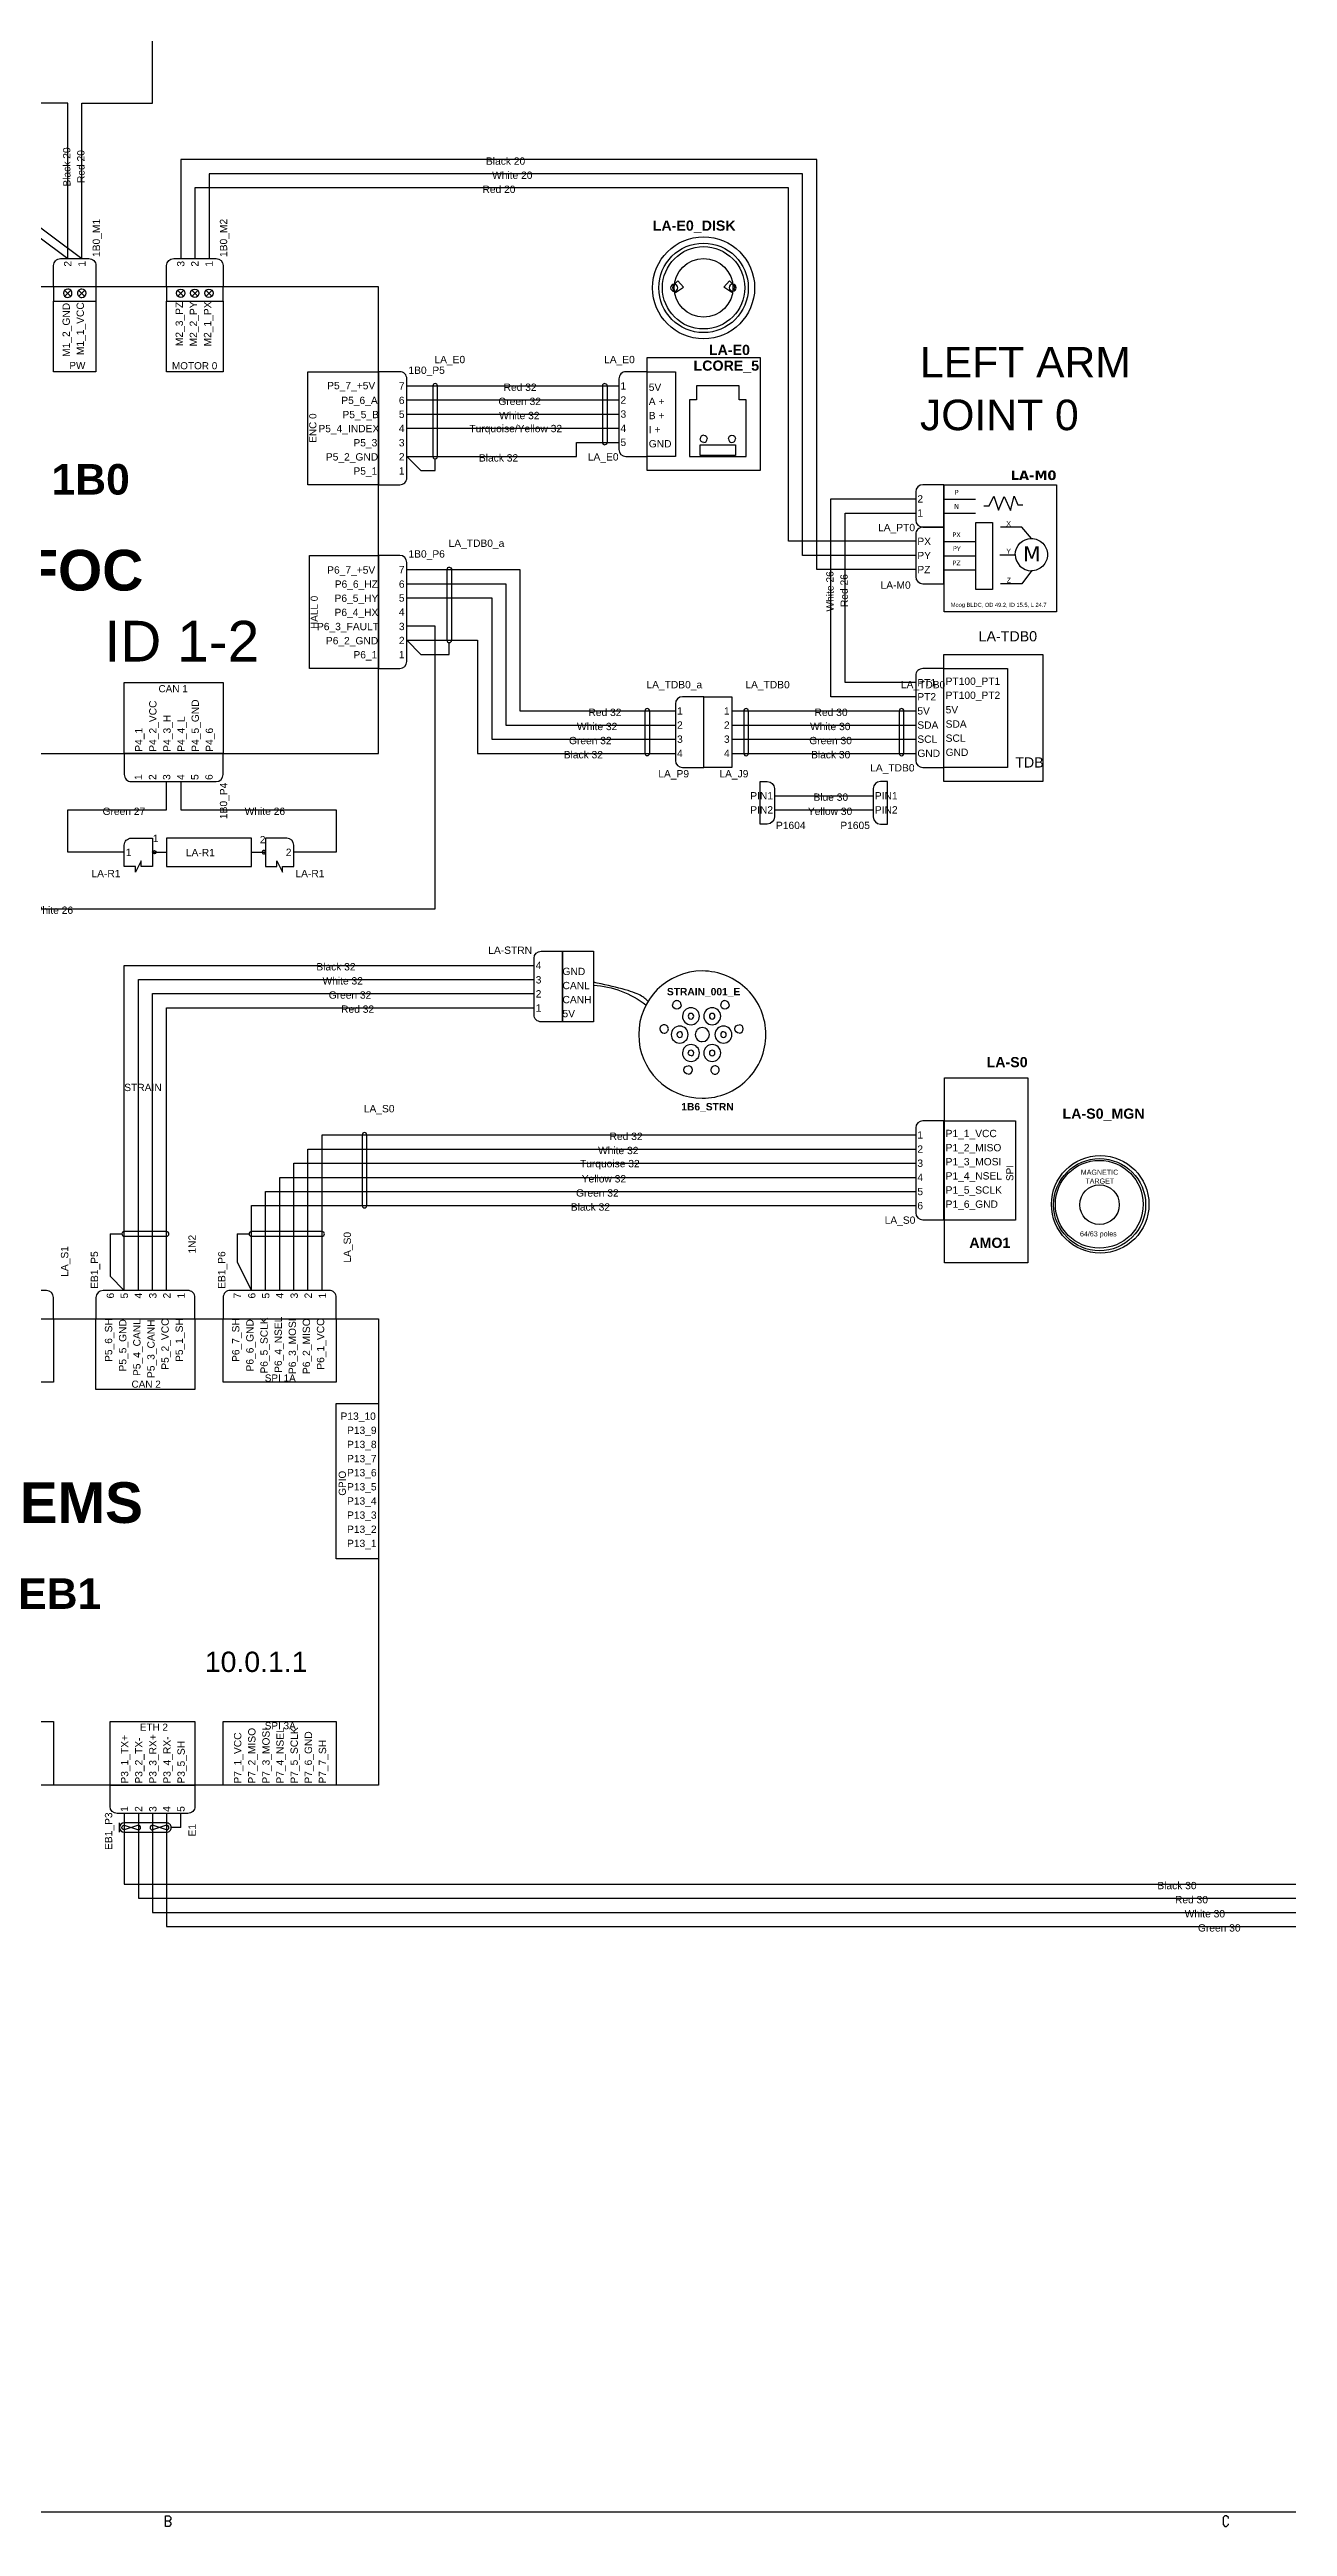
# Model space of a CAD drawing. Header units: millimetres. Extents: x 0.1 to 11.6, y 0 to 8.2.
# Drawn here: x 3.29 to 5.98, y 0.05 to 5.42 of the extents above; entities that cross this region are included whole.
import ezdxf

# ---------------------------------------------------------------- set-up
doc = ezdxf.new("R2010")
doc.units = ezdxf.units.MM
doc.layers.add('PDF_Geometry', color=7, linetype='Continuous')
doc.layers.add('PDF_Text', color=7, linetype='Continuous')
doc.styles.add('PDF Helvetica Bold', font='arialbd.ttf')
doc.styles.add('PDF LucidaSans', font='arial.ttf')
doc.styles.add('PDF Verdana', font='verdana.ttf')
doc.styles.add('PDF Verdana Bold', font='verdanab.ttf')

msp = doc.modelspace()

# ---------------------------------------------------------------- linework, layer by layer
at = {"layer": 'PDF_Geometry', "color": 8, "lineweight": -3, "true_color": 0x808080}
msp.add_lwpolyline([(0.1046, 0.0789), (0.1046, 8.2026), (11.5899, 8.2026), (11.5899, 0.0789)], close=True, dxfattribs=at)
at = {"layer": 'PDF_Geometry', "color": 110, "lineweight": -3, "true_color": 0x00ff64}
for points in [[(2.6269, 2.1474), (0.9094, 2.1474), (0.9094, 5.3982), (3.2096, 5.3982), (3.2096, 5.0608), (3.3324, 4.9689), (3.3324, 4.9996), (3.3324, 5.3062), (3.271, 5.3062), (3.271, 5.5517), (3.3017, 5.5822), (3.271, 5.6129), (3.179, 5.6129), (3.179, 5.7356), (3.8231, 5.7356)], [(2.6269, 2.2086), (0.9401, 2.2086), (0.9401, 5.3676), (3.2403, 5.3676), (3.2403, 5.0608), (3.3629, 4.9689), (3.3629, 4.9996), (3.3629, 5.3062), (3.5164, 5.3062), (3.5164, 5.5517), (3.4857, 5.5822), (3.5164, 5.705), (3.8231, 5.705)], [(5.1725, 4.2942), (4.9578, 4.2942), (4.9578, 5.1836), (3.5776, 5.1836), (3.5776, 4.9689)], [(5.1725, 4.3556), (4.8964, 4.3556), (4.8964, 5.1222), (3.6083, 5.1222), (3.6083, 4.9689)], [(5.1725, 4.3249), (4.9271, 4.3249), (4.9271, 5.1529), (3.639, 5.1529), (3.639, 4.9689)], [(4.0683, 4.6929), (4.5285, 4.6929)], [(4.0683, 4.6622), (4.5285, 4.6622)], [(4.0683, 4.6315), (4.5285, 4.6315)], [(4.0683, 4.6008), (4.5285, 4.6008)], [(4.0683, 4.5394), (4.4364, 4.5394), (4.4364, 4.5701), (4.5285, 4.5701)], [(5.1725, 4.0182), (4.9885, 4.0182), (4.9885, 4.4475), (5.1725, 4.4475)], [(5.1725, 4.0488), (5.0192, 4.0488), (5.0192, 4.4168), (5.1725, 4.4168)], [(4.0683, 4.2942), (4.3137, 4.2942), (4.3137, 3.9875), (4.6511, 3.9875)], [(4.0683, 4.2635), (4.2831, 4.2635), (4.2831, 3.9568), (4.6511, 3.9568)], [(2.6269, 4.2328), (2.5349, 4.2328), (2.5349, 3.6194), (2.4429, 3.6194), (2.5043, 3.5888), (2.4429, 3.5581), (4.1297, 3.5581), (4.1297, 4.1715), (4.0683, 4.1715)], [(4.0683, 4.2328), (4.2524, 4.2328), (4.2524, 3.9261), (4.6511, 3.9261)], [(4.0683, 4.1408), (4.2217, 4.1408), (4.2217, 3.8954), (4.6511, 3.8954)], [(4.7737, 3.9875), (5.1725, 3.9875)], [(4.7737, 3.9568), (5.1725, 3.9568)], [(4.7737, 3.9261), (5.1725, 3.9261)], [(4.7737, 3.8954), (5.1725, 3.8954)], [(3.455, 3.6808), (3.3324, 3.6808), (3.3324, 3.7728), (3.5469, 3.7728), (3.5469, 3.8342)], [(3.5776, 3.8342), (3.5776, 3.7728), (3.915, 3.7728), (3.915, 3.6808), (3.8231, 3.6808)], [(4.8658, 3.8035), (5.0804, 3.8035)], [(4.8658, 3.7728), (5.0804, 3.7728)], [(3.8843, 2.73), (3.8843, 3.0674), (5.1725, 3.0674)], [(3.8538, 2.73), (3.8538, 3.0367), (5.1725, 3.0367)], [(3.7924, 2.73), (3.7924, 2.9754), (5.1725, 2.9754)], [(3.8231, 2.73), (3.8231, 3.006), (5.1725, 3.006)], [(3.731, 2.73), (3.731, 2.914), (5.1725, 2.914)], [(3.7617, 2.73), (3.7617, 2.9447), (5.1725, 2.9447)]]:
    msp.add_lwpolyline(points, dxfattribs=at)
for points in [[(3.3936, 4.9536), (3.3936, 4.9075), (3.3017, 4.9075), (3.3017, 4.9536, -0.415902), (3.3169, 4.9689), (3.3783, 4.9689, -0.415905)], [(3.6697, 4.9536), (3.6697, 4.9075), (3.5469, 4.9075), (3.5469, 4.9536, -0.414011), (3.5624, 4.9689), (3.6543, 4.9689, -0.414016)], [(4.0531, 4.7235), (4.0071, 4.7235), (4.0071, 4.4782), (4.0531, 4.4782, 0.415897), (4.0683, 4.4935), (4.0683, 4.7082, 0.415908)], [(4.5437, 4.5394), (4.5897, 4.5394), (4.5897, 4.7235), (4.5437, 4.7235, 0.415907), (4.5285, 4.7082), (4.5285, 4.5549, 0.414016)], [(5.1725, 4.3708), (5.1725, 4.2788, 0.412504), (5.1878, 4.2635), (5.2337, 4.2635), (5.2337, 4.3861), (5.1878, 4.3861), (5.2337, 4.3861), (5.2337, 4.4782), (5.1878, 4.4782, 0.414017), (5.1725, 4.4628), (5.1725, 4.4015, 0.414022), (5.1878, 4.3861, 0.415908)], [(4.0531, 4.3249), (4.0071, 4.3249), (4.0071, 4.0794), (4.0531, 4.0794, 0.414012), (4.0683, 4.0949), (4.0683, 4.3094, 0.414016)], [(5.1878, 3.8647), (5.2337, 3.8647), (5.2337, 4.0794), (5.1878, 4.0794, 0.415913), (5.1725, 4.0642), (5.1725, 3.8801, 0.414017)], [(4.6664, 3.8647), (4.7125, 3.8647), (4.7125, 4.0182), (4.6664, 4.0182, 0.414022), (4.6511, 4.0028), (4.6511, 3.8801, 0.414022)], [(3.6697, 3.8494), (3.6697, 3.8954), (3.455, 3.8954), (3.455, 3.8494, 0.415913), (3.4703, 3.8342), (3.6543, 3.8342, 0.414027)], [(3.4703, 3.7114), (3.5164, 3.7114), (3.5164, 3.6501), (3.4918, 3.6501), (3.4918, 3.6624), (3.4796, 3.6378), (3.4796, 3.6501), (3.455, 3.6501), (3.455, 3.6961, -0.415913)], [(3.8076, 3.7114), (3.7617, 3.7114), (3.7617, 3.6501), (3.7862, 3.6501), (3.7862, 3.6624), (3.7985, 3.6378), (3.7985, 3.6501), (3.8231, 3.6501), (3.8231, 3.6961, 0.414027)], [(5.1878, 2.8833), (5.2337, 2.8833), (5.2337, 3.0981), (5.1878, 3.0981, 0.412502), (5.1725, 3.0828), (5.1725, 2.8988, 0.414019)], [(3.0563, 2.7147), (3.0563, 2.6686), (3.3017, 2.6686), (3.3017, 2.7147, 0.414022), (3.2863, 2.73), (3.0717, 2.73, 0.414022)], [(3.6697, 2.7147), (3.6697, 2.6686), (3.915, 2.6686), (3.915, 2.7147, 0.415915), (3.8997, 2.73), (3.685, 2.73, 0.415915)]]:
    msp.add_lwpolyline(points, format="xyb", close=True, dxfattribs=at)
at = {"layer": 'PDF_Geometry', "lineweight": -3}
for points in [[(4.0071, 4.9075), (2.6882, 4.9075), (2.6882, 3.8954), (4.0071, 3.8954)], [(3.3938, 4.9075), (3.3017, 4.9075), (3.3017, 4.8768), (3.3938, 4.8768)], [(3.6697, 4.9075), (3.5469, 4.9075), (3.5469, 4.8768), (3.6697, 4.8768)], [(3.3017, 4.7235), (3.3017, 4.8768), (3.3936, 4.8768), (3.3936, 4.7235)], [(3.5469, 4.7235), (3.5469, 4.8768), (3.6697, 4.8768), (3.6697, 4.7235)], [(4.8351, 4.5089), (4.5897, 4.5089), (4.5897, 4.7542), (4.8351, 4.7542)], [(3.8538, 4.7235), (4.0071, 4.7235), (4.0071, 4.4782), (3.8538, 4.4782)], [(4.6511, 4.5394), (4.5897, 4.5394), (4.5897, 4.7235), (4.6511, 4.7235)], [(4.8044, 4.6622), (4.7892, 4.6622), (4.7892, 4.6929), (4.6971, 4.6929), (4.6971, 4.6622), (4.6818, 4.6622), (4.6818, 4.5394), (4.8044, 4.5394)], [(4.7814, 4.5417), (4.7047, 4.5417), (4.7047, 4.5647), (4.7814, 4.5647)], [(5.4783, 4.2025), (5.234, 4.2025), (5.234, 4.4782), (5.4783, 4.4782)], [(5.339, 4.2507), (5.3028, 4.2507), (5.3028, 4.3964), (5.339, 4.3964)], [(3.8568, 4.3249), (4.0071, 4.3249), (4.0071, 4.0794), (3.8568, 4.0794)], [(5.4485, 3.8342), (5.2337, 3.8342), (5.2337, 4.1101), (5.4485, 4.1101), (5.4485, 3.8647)], [(3.6697, 4.0488), (3.6697, 3.8954), (3.455, 3.8954), (3.455, 4.0488)], [(5.3718, 3.8647), (5.2337, 3.8647), (5.2337, 4.0794), (5.3718, 4.0794)], [(3.5469, 3.6501), (3.731, 3.6501), (3.731, 3.7114), (3.5469, 3.7114)], [(4.4057, 3.4661), (4.4732, 3.4661), (4.4732, 3.3128), (4.4057, 3.3128)], [(5.4161, 2.7903), (5.2353, 2.7903), (5.2353, 3.1913), (5.4161, 3.1913)], [(5.3889, 2.8826), (5.2337, 2.8826), (5.2337, 3.0981), (5.3889, 3.0981)], [(4.0071, 1.6565), (2.6882, 1.6565), (2.6882, 2.6686), (4.0071, 2.6686)], [(3.0563, 2.5307), (3.0563, 2.6686), (3.3017, 2.6686), (3.3017, 2.5307)], [(3.3936, 2.5153), (3.3936, 2.6686), (3.6083, 2.6686), (3.6083, 2.5153)], [(3.6697, 2.5307), (3.6697, 2.6686), (3.915, 2.6686), (3.915, 2.5307)], [(3.915, 2.4847), (4.0071, 2.4847), (4.0071, 2.1474), (3.915, 2.1474)], [(3.3017, 1.7946), (3.3017, 1.6565), (3.0563, 1.6565), (3.0563, 1.7946)], [(3.6083, 1.7946), (3.6083, 1.6565), (3.4243, 1.6565), (3.4243, 1.7946)], [(3.915, 1.7946), (3.915, 1.6565), (3.6697, 1.6565), (3.6697, 1.7946)]]:
    msp.add_lwpolyline(points, close=True, dxfattribs=at)
for points in [[(3.3385, 4.8876), (3.3261, 4.8999)], [(3.3385, 4.8999), (3.3261, 4.8876)], [(3.3692, 4.8876), (3.3568, 4.8999)], [(3.3692, 4.8999), (3.3568, 4.8876)], [(3.5837, 4.8876), (3.5715, 4.8999)], [(3.5837, 4.8999), (3.5715, 4.8876)], [(3.6144, 4.8876), (3.6022, 4.8999)], [(3.6144, 4.8999), (3.6022, 4.8876)], [(3.6451, 4.8876), (3.6329, 4.8999)], [(3.6451, 4.8999), (3.6329, 4.8876)], [(5.2337, 4.4469), (5.3019, 4.4469)], [(5.2337, 4.4163), (5.3019, 4.4163)], [(5.3204, 4.4328), (5.3317, 4.4328), (5.3417, 4.4531), (5.3521, 4.4233), (5.3647, 4.4529), (5.3782, 4.4225), (5.386, 4.4531), (5.394, 4.4343), (5.4049, 4.4343)], [(5.2337, 4.3549), (5.3019, 4.3549)], [(5.2337, 4.3243), (5.3019, 4.3243)], [(5.2337, 4.2936), (5.3019, 4.2936)], [(3.5164, 3.6808), (3.5471, 3.6808)]]:
    msp.add_lwpolyline(points, dxfattribs=at)
for points in [[(3.3629, 4.9029, 0.414779), (3.3538, 4.8938, 0.414779), (3.3629, 4.8846)], [(4.7661, 4.5778, 0.409092), (4.7737, 4.5701, 0.415922), (4.7814, 4.5778)], [(5.3551, 4.3265), (5.3553, 4.3265), (5.3885, 4.3265, -0.413688), (5.4235, 4.3615), (5.4025, 4.3861), (5.3565, 4.3861), (5.3568, 4.386)], [(5.4235, 4.3615, -0.414511), (5.4583, 4.3265, -0.414514), (5.4235, 4.2915), (5.4025, 4.2635), (5.3565, 4.2635)], [(3.731, 3.6808), (3.7617, 3.6808, 0.416703), (3.7576, 3.6846)], [(4.5917, 3.3572), (4.59, 3.3589), (4.5883, 3.3604), (4.5867, 3.3621), (4.5847, 3.3638), (4.5826, 3.3654), (4.5804, 3.3671), (4.5778, 3.3688), (4.5749, 3.3704), (4.5717, 3.3721), (4.5679, 3.3738), (4.5637, 3.3754), (4.559, 3.3771), (4.5539, 3.3789), (4.5482, 3.3806), (4.5419, 3.3824), (4.5354, 3.3842), (4.5285, 3.386), (4.5211, 3.3878), (4.5136, 3.3896), (4.5058, 3.3914), (4.4978, 3.3932), (4.4897, 3.395), (4.4815, 3.3968), (4.4732, 3.3986), (4.4732, 3.3925, -0.149435), (4.5872, 3.3494)], [(4.6633, 3.3496, 0.414779), (4.6542, 3.3588, 0.414779), (4.645, 3.3496)], [(4.7676, 3.3496, 0.409098), (4.7585, 3.3588, 0.414789), (4.7493, 3.3496)], [(4.6849, 3.2392, 0.417629), (4.691, 3.2453, 0.409072), (4.6849, 3.2514, 0.417629), (4.6787, 3.2453)]]:
    msp.add_lwpolyline(points, format="xyb", dxfattribs=at)
at = {"layer": 'PDF_Geometry', "color": 7, "lineweight": -3, "true_color": 0xffffff}
for points in [[(4.6472, 4.9), (4.6511, 4.8953), (4.6685, 4.9067), (4.656, 4.9207), (4.6457, 4.9094), (4.6447, 4.9061)], [(4.7771, 4.9003), (4.7733, 4.8954), (4.756, 4.9068), (4.7685, 4.9208), (4.7788, 4.9097), (4.7796, 4.9062)]]:
    msp.add_lwpolyline(points, close=True, dxfattribs=at)
at = {"layer": 'PDF_Geometry', "color": 54, "lineweight": -3, "true_color": 0x999900}
for points in [[(4.1297, 4.6979, 0.416644), (4.1247, 4.6929), (4.1247, 4.5394, 1.004146), (4.1347, 4.5394), (4.1347, 4.6929, 0.41666)], [(4.8044, 3.9925, 0.41666), (4.7994, 3.9875), (4.7994, 3.8954, 1.004214), (4.8094, 3.8954), (4.8094, 3.9875, 0.416646)], [(5.1418, 3.9925, 0.416645), (5.1368, 3.9875), (5.1368, 3.8954, 1.004214), (5.1468, 3.8954), (5.1468, 3.9875, 0.416661)], [(3.9764, 3.0724, 0.416652), (3.9714, 3.0674), (3.9714, 2.914, 1.00418), (3.9814, 2.914), (3.9814, 3.0674, 0.416666)], [(3.4907, 1.5646, 0.416659), (3.4857, 1.5696), (3.455, 1.5596, -1.004188), (3.455, 1.5696), (3.4857, 1.5596, 0.416668)]]:
    msp.add_lwpolyline(points, format="xyb", close=True, dxfattribs=at)
for points in [[(4.4926, 4.6929), (4.4926, 4.5701)], [(4.1297, 4.5089), (4.1297, 4.5344)], [(4.1553, 4.2942), (4.1553, 4.1408)], [(4.1604, 4.1101), (4.1604, 4.1357)], [(4.5949, 3.9875), (4.5949, 3.8954)], [(3.5469, 2.8578), (3.455, 2.8578)], [(3.8843, 2.8578), (3.731, 2.8578)], [(3.4449, 1.5544), (3.4449, 1.5747)], [(3.5469, 1.5696), (3.5164, 1.5596)], [(3.5469, 1.5596), (3.5164, 1.5696)]]:
    msp.add_lwpolyline(points, dxfattribs=at)
for points in [[(4.4978, 4.6979, -0.41666), (4.5028, 4.6929), (4.5028, 4.5701, -0.41666), (4.4978, 4.5651)], [(4.1604, 4.2992, -0.416673), (4.1654, 4.2942), (4.1654, 4.1408)], [(4.5897, 3.9925, 0.416645), (4.5847, 3.9875), (4.5847, 3.8954, 0.416659), (4.5897, 3.8904)], [(3.4243, 2.8526), (3.45, 2.8526, 0.41666), (3.455, 2.8476), (3.5469, 2.8476)], [(3.7003, 2.8526), (3.726, 2.8526, 0.416667), (3.731, 2.8476), (3.8843, 2.8476)], [(3.5776, 1.5646), (3.5571, 1.5646, 0.416107), (3.5469, 1.5747), (3.455, 1.5747, 0.994449), (3.455, 1.5544), (3.5469, 1.5544, 0.416105), (3.5571, 1.5646)]]:
    msp.add_lwpolyline(points, format="xyb", dxfattribs=at)
at = {"layer": 'PDF_Geometry', "color": 134, "lineweight": -3, "true_color": 0x009997}
for points in [[(4.0683, 4.5394), (4.099, 4.5089), (4.1297, 4.5089)], [(4.0683, 4.1408), (4.099, 4.1101), (4.1604, 4.1101)], [(3.4243, 2.8526), (3.4243, 2.7607), (3.455, 2.73)], [(3.7003, 2.8526), (3.7003, 2.7914), (3.731, 2.73)], [(3.5776, 1.5646), (3.5776, 1.5953)]]:
    msp.add_lwpolyline(points, dxfattribs=at)
at = {"layer": 'PDF_Geometry', "color": 110, "lineweight": -3, "true_color": 0x00ff64}
msp.add_lwpolyline([(4.7737, 3.8801), (4.7737, 3.8647), (4.7125, 3.8647), (4.7125, 4.0182), (4.7737, 4.0182)], close=True, dxfattribs=at)
at = {"layer": 'PDF_Geometry', "color": 250, "lineweight": -3, "true_color": 0x404040}
for points in [[(4.8504, 3.7421), (4.8351, 3.7421), (4.8351, 3.8342), (4.8504, 3.8342, -0.412158), (4.8658, 3.8188), (4.8658, 3.7575, -0.412162)], [(5.0958, 3.7421), (5.1111, 3.7421), (5.1111, 3.8342), (5.0958, 3.8342, 0.412158), (5.0804, 3.8188), (5.0804, 3.7575, 0.412162)]]:
    msp.add_lwpolyline(points, format="xyb", close=True, dxfattribs=at)
at = {"layer": 'PDF_Geometry', "color": 150, "lineweight": -3, "true_color": 0x0064ff}
for points in [[(4.3597, 3.4661), (4.4057, 3.4661), (4.4057, 3.3128), (4.3597, 3.3128, -0.415905), (4.3444, 3.3281), (4.3444, 3.4507, -0.414014)], [(3.3936, 2.7147), (3.3936, 2.6686), (3.6083, 2.6686), (3.6083, 2.7147, 0.415911), (3.5931, 2.73), (3.409, 2.73, 0.414022)], [(3.4243, 1.6106), (3.4243, 1.6565), (3.6083, 1.6565), (3.6083, 1.6106, -0.41591), (3.5931, 1.5953), (3.4397, 1.5953, -0.414021)]]:
    msp.add_lwpolyline(points, format="xyb", close=True, dxfattribs=at)
for points in [[(3.455, 2.73), (3.455, 3.4354), (4.3444, 3.4354)], [(3.4857, 2.73), (3.4857, 3.4047), (4.3444, 3.4047)], [(3.5164, 2.73), (3.5164, 3.374), (4.3444, 3.374)], [(3.5469, 2.73), (3.5469, 3.3433), (4.3444, 3.3433)], [(3.455, 1.5953), (3.455, 1.4419), (7.994, 1.4419), (7.994, 1.6565)], [(3.4857, 1.5953), (3.4857, 1.4113), (8.0247, 1.4113), (8.0247, 1.6565)], [(3.5164, 1.5953), (3.5164, 1.3806), (8.0554, 1.3806), (8.0554, 1.6565)], [(3.5469, 1.5953), (3.5469, 1.3499), (8.0861, 1.3499), (8.0861, 1.6565)]]:
    msp.add_lwpolyline(points, dxfattribs=at)
at = {"layer": 'PDF_Geometry', "lineweight": -3}
for points in [[(4.7093, 3.4232, 0.414067), (4.5714, 3.2851, 0.414067), (4.7093, 3.1471, 0.414235), (4.8474, 3.2851, 0.414235)], [(4.6849, 3.3433, 0.41321), (4.6664, 3.325, 0.41166), (4.6849, 3.3065, 0.413205), (4.7032, 3.325, 0.414777)], [(4.7308, 3.3433, 0.414768), (4.7125, 3.325, 0.413197), (4.7308, 3.3065, 0.411655), (4.7493, 3.325, 0.413205)], [(4.6265, 3.3065, 0.41478), (4.6174, 3.2974, 0.40909), (4.6265, 3.2882, 0.414797), (4.6357, 3.2974, 0.420464)], [(4.6603, 3.3035, 0.414772), (4.6419, 3.2851, 0.413203), (4.6603, 3.2667, 0.411649), (4.6787, 3.2851, 0.413197)], [(4.6603, 3.2913, 0.409111), (4.6542, 3.2851, 0.409111), (4.6603, 3.279, 0.417642), (4.6664, 3.2851, 0.417642)], [(4.6849, 3.3311, 0.417641), (4.6787, 3.325, 0.417636), (4.6849, 3.3189, 0.409079), (4.691, 3.325, 0.409085)], [(4.7093, 3.3004, 0.415912), (4.694, 3.2851, 0.415913), (4.7093, 3.2699, 0.414017), (4.7247, 3.2851, 0.414017)], [(4.7308, 3.3311, 0.409085), (4.7247, 3.325, 0.409079), (4.7308, 3.3189, 0.409079), (4.7369, 3.325, 0.409084)], [(4.7554, 3.3035, 0.413201), (4.7369, 3.2851, 0.411653), (4.7554, 3.2667, 0.413199), (4.7737, 3.2851, 0.414769)], [(4.7554, 3.2913, 0.417641), (4.7493, 3.2851, 0.417642), (4.7554, 3.279, 0.409099), (4.7615, 3.2851, 0.409099)], [(4.6849, 3.2636, 0.413207), (4.6664, 3.2453, 0.411662), (4.6849, 3.2268, 0.413207), (4.7032, 3.2453, 0.414775)], [(4.7308, 3.2636, 0.414766), (4.7125, 3.2453, 0.413199), (4.7308, 3.2268, 0.411657), (4.7493, 3.2453, 0.413203)], [(4.7308, 3.2514, 0.409072), (4.7247, 3.2453, 0.417629), (4.7308, 3.2392, 0.417628), (4.7369, 3.2453, 0.409072)], [(4.7369, 3.2176, 0.409081), (4.7278, 3.2085, 0.414776), (4.7369, 3.1993, 0.420452), (4.7461, 3.2085, 0.414779)]]:
    msp.add_lwpolyline(points, format="xyb", close=True, dxfattribs=at)
at = {"layer": 'PDF_Geometry', "color": 8, "lineweight": -3, "true_color": 0x808080}
for points in [[(3.5522, 0.0597), (3.5562, 0.0558), (3.5562, 0.0522), (3.5522, 0.0482), (3.5447, 0.0482), (3.5447, 0.0712), (3.5522, 0.0712), (3.5562, 0.0674), (3.5562, 0.0638), (3.5522, 0.0597), (3.5447, 0.0597)], [(5.851, 0.0656), (5.851, 0.0674), (5.8471, 0.0712), (5.8435, 0.0712), (5.8394, 0.0674), (5.8394, 0.0522), (5.8435, 0.0482), (5.8471, 0.0482), (5.851, 0.0522), (5.851, 0.054)]]:
    msp.add_lwpolyline(points, dxfattribs=at)
at = {"layer": 'PDF_Geometry', "lineweight": -3}
for centre, radius in [((4.7122, 4.9055), 0.1107), ((4.7122, 4.9055), 0.0638), ((3.5776, 4.8937), 0.00916), ((3.6082, 4.8937), 0.00907), ((3.6389, 4.8937), 0.00907), ((3.5204, 3.6808), 0.00373), ((5.5728, 2.9169), 0.1058), ((5.5715, 2.9161), 0.0999), ((5.5708, 2.917), 0.0953), ((5.5714, 2.9161), 0.0429)]:
    msp.add_circle(centre, radius, dxfattribs=at)
at = {"layer": 'PDF_Geometry', "color": 254, "lineweight": -3, "true_color": 0xcccccc}
for centre, radius in [((4.7121, 4.9054), 0.0971), ((4.7122, 4.9055), 0.0893)]:
    msp.add_circle(centre, radius, dxfattribs=at)
at = {"layer": 'PDF_Geometry', "lineweight": -3}
for centre, radius, start, end in [((3.3324, 4.8937), 0.00916, 269.9447, 90.0553), ((4.6484, 4.9055), 0.00771, 180.5028, 269.4973), ((4.6483, 4.9054), 0.00776, 359.9057, 90.0942), ((4.7753, 4.9058), 0.00771, 0.5033, 180.1673), ((4.7125, 4.5778), 0.00776, 89.9058, 180.0942), ((4.7124, 4.5778), 0.00771, 270.5009, 359.4991), ((5.4235, 4.3266), 0.035, 180.0509, 269.9484), ((3.7577, 3.6808), 0.00373, 269.7552, 0.2384), ((4.7891, 3.2974), 0.00925, 270.5029, 90.0546), ((4.6788, 3.2085), 0.00916, 269.9427, 89.4988)]:
    msp.add_arc(centre, radius, start, end, dxfattribs=at)
for points in [[(3.3324, 4.9029), (3.3272, 4.9029), (3.3231, 4.8989), (3.3231, 4.8938)], [(3.3231, 4.8938), (3.3231, 4.8886), (3.3272, 4.8846), (3.3324, 4.8846)], [(3.3722, 4.8938), (3.3722, 4.8989), (3.3681, 4.9029), (3.3629, 4.9029)], [(3.3629, 4.8846), (3.3681, 4.8846), (3.3722, 4.8886), (3.3722, 4.8938)], [(4.6483, 4.9132), (4.6442, 4.9132), (4.6407, 4.9097), (4.6407, 4.9054)], [(4.6483, 4.8978), (4.6526, 4.8978), (4.6561, 4.9013), (4.6561, 4.9054)], [(4.7678, 4.9058), (4.7678, 4.9015), (4.7711, 4.8981), (4.7754, 4.8981)], [(4.7754, 4.8981), (4.7796, 4.8981), (4.7831, 4.9015), (4.7831, 4.9058)], [(4.7125, 4.5701), (4.7082, 4.5701), (4.7047, 4.5736), (4.7047, 4.5778)], [(4.7125, 4.5856), (4.7167, 4.5856), (4.7201, 4.5821), (4.7201, 4.5778)], [(4.7661, 4.5778), (4.7661, 4.5821), (4.7696, 4.5856), (4.7737, 4.5856)], [(4.7737, 4.5856), (4.7781, 4.5856), (4.7814, 4.5821), (4.7814, 4.5778)], [(3.7576, 3.6846), (3.7557, 3.6846), (3.754, 3.6829), (3.754, 3.6808)], [(3.754, 3.6808), (3.754, 3.6787), (3.7557, 3.6771), (3.7576, 3.6771)], [(4.6542, 3.3403), (4.649, 3.3403), (4.645, 3.3444), (4.645, 3.3496)], [(4.6633, 3.3496), (4.6633, 3.3444), (4.6593, 3.3403), (4.6542, 3.3403)], [(4.7585, 3.3403), (4.7533, 3.3403), (4.7493, 3.3444), (4.7493, 3.3496)], [(4.7676, 3.3496), (4.7676, 3.3444), (4.7635, 3.3403), (4.7585, 3.3403)], [(4.7799, 3.2974), (4.7799, 3.3025), (4.784, 3.3065), (4.7892, 3.3065)], [(4.7892, 3.2882), (4.784, 3.2882), (4.7799, 3.2924), (4.7799, 3.2974)], [(4.6849, 3.2392), (4.6814, 3.2392), (4.6787, 3.2418), (4.6787, 3.2453)], [(4.6694, 3.2085), (4.6694, 3.2135), (4.6736, 3.2176), (4.6787, 3.2176)], [(4.6787, 3.1993), (4.6736, 3.1993), (4.6694, 3.2033), (4.6694, 3.2085)]]:
    msp.add_open_spline(points, degree=3, dxfattribs=at)
at = {"layer": 'PDF_Geometry', "color": 54, "lineweight": -3, "true_color": 0x999900}
for points in [[(4.4978, 4.6979), (4.495, 4.6979), (4.4926, 4.6957), (4.4926, 4.6929)], [(4.4926, 4.5701), (4.4926, 4.5674), (4.495, 4.5651), (4.4978, 4.5651)], [(4.1604, 4.2992), (4.1576, 4.2992), (4.1553, 4.2969), (4.1553, 4.2942)], [(4.1553, 4.1408), (4.1553, 4.1381), (4.1576, 4.1357), (4.1604, 4.1357)], [(4.1604, 4.1357), (4.1632, 4.1357), (4.1654, 4.1381), (4.1654, 4.1408)], [(4.5949, 3.9875), (4.5949, 3.9903), (4.5925, 3.9925), (4.5897, 3.9925)], [(4.5897, 3.8904), (4.5925, 3.8904), (4.5949, 3.8926), (4.5949, 3.8954)], [(3.455, 2.8578), (3.4522, 2.8578), (3.45, 2.8554), (3.45, 2.8526)], [(3.5521, 2.8526), (3.5521, 2.8554), (3.5497, 2.8578), (3.5469, 2.8578)], [(3.5469, 2.8476), (3.5497, 2.8476), (3.5521, 2.8499), (3.5521, 2.8526)], [(3.731, 2.8578), (3.7282, 2.8578), (3.726, 2.8554), (3.726, 2.8526)], [(3.8894, 2.8526), (3.8894, 2.8554), (3.8871, 2.8578), (3.8843, 2.8578)], [(3.8843, 2.8476), (3.8871, 2.8476), (3.8894, 2.8499), (3.8894, 2.8526)], [(3.5164, 1.5696), (3.5135, 1.5696), (3.5112, 1.5674), (3.5112, 1.5646)], [(3.5112, 1.5646), (3.5112, 1.5618), (3.5135, 1.5596), (3.5164, 1.5596)], [(3.5521, 1.5646), (3.5521, 1.5674), (3.5497, 1.5696), (3.5469, 1.5696)], [(3.5469, 1.5596), (3.5497, 1.5596), (3.5521, 1.5618), (3.5521, 1.5646)]]:
    msp.add_open_spline(points, degree=3, dxfattribs=at)

# ---------------------------------------------------------------- texts
at = {"layer": 'PDF_Text', "color": 110, "true_color": 0x00ff64, "attachment_point": 4, "style": 'PDF LucidaSans'}
for s, insert, char_height, rotation in [('Black 20', (3.3307, 5.1251), 0.01589, 90.3662), ('Red 20', (3.3613, 5.1328), 0.01589, 90.3337), ('1B0_M1', (3.3968, 4.9724), 0.01589, 90), ('1B0_M2', (3.6728, 4.9724), 0.01589, 90), ('2', (3.3324, 4.9514), 0.0159, 90), ('1', (3.3631, 4.9514), 0.0159, 90), ('3', (3.5778, 4.9514), 0.0159, 90), ('2', (3.6083, 4.9514), 0.0159, 90), ('1', (3.639, 4.9514), 0.0159, 90), ('White 26', (4.9868, 4.2031), 0.01589, 90.3497), ('Red 26', (5.0175, 4.2128), 0.01589, 90.4448), ('1', (3.4857, 3.8376), 0.0159, 90), ('2', (3.5164, 3.8376), 0.0159, 90), ('3', (3.5471, 3.8376), 0.0159, 90), ('4', (3.5778, 3.8376), 0.0159, 90), ('5', (3.6083, 3.8376), 0.0159, 90), ('6', (3.639, 3.8376), 0.0159, 90), ('1B0_P4', (3.6728, 3.7528), 0.01589, 90), ('EB1_P6', (3.6688, 2.7335), 0.01589, 90), ('7', (3.7004, 2.7126), 0.0159, 90), ('6', (3.7319, 2.7126), 0.0159, 90), ('5', (3.7622, 2.7126), 0.0159, 90), ('4', (3.7924, 2.7126), 0.0159, 90), ('3', (3.8239, 2.7126), 0.0159, 90), ('2', (3.8542, 2.7126), 0.0159, 90), ('1', (3.8849, 2.7126), 0.0159, 90)]:
    msp.add_mtext(s, dxfattribs=dict(at, insert=insert, char_height=char_height, rotation=rotation))
for s, insert, char_height in [('Black 20', (4.24, 5.1804), 0.01589), ('Red 20', (4.2324, 5.1192), 0.01589), ('White 20', (4.2533, 5.1497), 0.01589), ('1B0_P5', (4.0718, 4.7244), 0.01589), ('7', (4.051, 4.6928), 0.0159), ('Red 32', (4.2783, 4.6897), 0.01589), ('1', (4.5319, 4.6928), 0.0159), ('5', (4.051, 4.6311), 0.0159), ('6', (4.051, 4.6612), 0.0159), ('Green 32', (4.2668, 4.659), 0.01589), ('White 32', (4.2686, 4.6283), 0.01589), ('3', (4.5319, 4.6315), 0.0159), ('2', (4.5319, 4.6621), 0.0159), ('4', (4.051, 4.6008), 0.0159), ('3', (4.051, 4.5693), 0.0159), ('Turquoise/Yellow 32', (4.204, 4.5978), 0.015894), ('4', (4.5319, 4.6008), 0.0159), ('5', (4.5319, 4.5701), 0.0159), ('2', (4.051, 4.539), 0.0159), ('1', (4.051, 4.5083), 0.0159), ('Black 32', (4.2247, 4.5364), 0.01589), ('LA_E0', (4.461, 4.5364), 0.01589), ('2', (5.176, 4.4475), 0.0159), ('1', (5.176, 4.4168), 0.0159), ('LA_PT0', (5.0908, 4.3831), 0.01589), ('PX', (5.176, 4.3554), 0.01589), ('7', (4.051, 4.294), 0.0159), ('1B0_P6', (4.0718, 4.3258), 0.01589), ('PY', (5.176, 4.3247), 0.01589), ('PZ', (5.176, 4.2942), 0.01589), ('6', (4.051, 4.2626), 0.0159), ('LA-M0', (5.0962, 4.2604), 0.01589), ('4', (4.051, 4.2021), 0.0159), ('5', (4.051, 4.2324), 0.0159), ('3', (4.051, 4.1706), 0.0159), ('2', (4.051, 4.1403), 0.0159), ('1', (4.051, 4.1097), 0.0159), ('PT1', (5.176, 4.0487), 0.01589), ('Red 32', (4.4624, 3.9843), 0.01589), ('1', (4.6546, 3.9874), 0.0159), ('1', (4.7564, 3.9874), 0.0159), ('Red 30', (4.9531, 3.9843), 0.01589), ('5V', (5.176, 3.9874), 0.01589), ('PT2', (5.176, 4.0181), 0.01589), ('Green 32', (4.4201, 3.9231), 0.01589), ('White 32', (4.4374, 3.9536), 0.01589), ('3', (4.6546, 3.9261), 0.0159), ('2', (4.6546, 3.9567), 0.0159), ('3', (4.7564, 3.9261), 0.0159), ('2', (4.7564, 3.9567), 0.0159), ('Green 30', (4.9415, 3.9231), 0.01589), ('White 30', (4.9433, 3.9536), 0.01589), ('SDA', (5.176, 3.9567), 0.01589), ('SCL', (5.176, 3.9261), 0.01589), ('Black 32', (4.4087, 3.8924), 0.01589), ('4', (4.6546, 3.8954), 0.0159), ('4', (4.7564, 3.8954), 0.0159), ('Black 30', (4.9454, 3.8924), 0.01589), ('LA_TDB0', (5.0737, 3.8617), 0.01589), ('GND', (5.176, 3.8954), 0.01589), ('LA_P9', (4.614, 3.8489), 0.01589), ('LA_J9', (4.7465, 3.8489), 0.01589), ('Green 27', (3.4081, 3.7696), 0.01589), ('White 26', (3.7165, 3.7696), 0.01589), ('Yellow 30', (4.9385, 3.7696), 0.01589), ('Blue 30', (4.9506, 3.8003), 0.01589), ('1', (3.4585, 3.6807), 0.0159), ('2', (3.8056, 3.6807), 0.0159), ('LA-R1', (3.3839, 3.6347), 0.01589), ('LA-R1', (3.8265, 3.6347), 0.01589), ('White 26', (3.2565, 3.555), 0.01589), ('Red 32', (4.5083, 3.0643), 0.01589), ('1', (5.176, 3.0674), 0.0159), ('Turquoise 32', (4.4439, 3.0029), 0.015894), ('White 32', (4.4833, 3.0336), 0.01589), ('3', (5.176, 3.006), 0.0159), ('2', (5.176, 3.0367), 0.0159), ('Yellow 32', (4.4478, 2.9722), 0.01589), ('4', (5.176, 2.9753), 0.0159), ('Black 32', (4.424, 2.911), 0.01589), ('Green 32', (4.4354, 2.9415), 0.01589), ('5', (5.176, 2.9446), 0.0159), ('6', (5.176, 2.914), 0.0159), ('LA_S0', (5.1051, 2.8803), 0.01589)]:
    msp.add_mtext(s, dxfattribs=dict(at, insert=insert, char_height=char_height))
at = {"layer": 'PDF_Text', "attachment_point": 4}
for s, insert, char_height, style in [('LA-E0_DISK', (4.6018, 5.0385), 0.02208, 'PDF Helvetica Bold'), ('PW', (3.336, 4.7371), 0.01546, 'PDF LucidaSans'), ('MOTOR 0', (3.5586, 4.7364), 0.01546, 'PDF LucidaSans'), ('LCORE_5', (4.6904, 4.7347), 0.02208, 'PDF Helvetica Bold'), ('LA-E0', (4.7237, 4.7706), 0.02208, 'PDF Helvetica Bold'), ('P5_7_+5V', (3.8954, 4.6911), 0.01589, 'PDF LucidaSans'), ('5V', (4.5932, 4.6897), 0.01589, 'PDF LucidaSans'), ('P5_6_A', (3.9261, 4.659), 0.01589, 'PDF LucidaSans'), ('P5_5_B', (3.9286, 4.6283), 0.01589, 'PDF LucidaSans'), ('A +', (4.5932, 4.659), 0.01589, 'PDF LucidaSans'), ('B +', (4.5932, 4.6283), 0.01589, 'PDF LucidaSans'), ('P5_4_INDEX', (3.8764, 4.5978), 0.01589, 'PDF LucidaSans'), ('P5_3', (3.9524, 4.5671), 0.01589, 'PDF LucidaSans'), ('GND', (4.5932, 4.5671), 0.01589, 'PDF LucidaSans'), ('I +', (4.5932, 4.5978), 0.01589, 'PDF LucidaSans'), ('1B0', (3.2974, 4.4895), 0.06625, 'PDF Helvetica Bold'), ('P5_2_GND', (3.8926, 4.5364), 0.01589, 'PDF LucidaSans'), ('P5_1', (3.9524, 4.5057), 0.01589, 'PDF LucidaSans'), ('P', (5.2568, 4.4618), 0.0103, 'PDF Verdana'), ('LA-M0', (5.3786, 4.4986), 0.02058, 'PDF Verdana Bold'), ('N', (5.2558, 4.4311), 0.0103, 'PDF Verdana'), ('PX', (5.2519, 4.3697), 0.01029, 'PDF Verdana'), ('X', (5.369, 4.3937), 0.011, 'PDF LucidaSans'), ('2FOC', (3.1674, 4.2921), 0.08833, 'PDF Helvetica Bold'), ('P6_7_+5V', (3.8954, 4.291), 0.01589, 'PDF LucidaSans'), ('PZ', (5.2519, 4.3085), 0.01029, 'PDF Verdana'), ('PY', (5.2531, 4.3395), 0.01029, 'PDF Verdana'), ('Y', (5.369, 4.3341), 0.011, 'PDF LucidaSans'), ('M', (5.4049, 4.3282), 0.0329, 'PDF Verdana'), ('P6_6_HZ', (3.9118, 4.2604), 0.01589, 'PDF LucidaSans'), ('Z', (5.3699, 4.2712), 0.011, 'PDF LucidaSans'), ('P6_5_HY', (3.9114, 4.2297), 0.01589, 'PDF LucidaSans'), ('P6_4_HX', (3.9114, 4.199), 0.01589, 'PDF LucidaSans'), ('Moog BLDC, OD 49.2, ID 15.5, L 24.7', (5.2485, 4.2163), 0.008833, 'PDF LucidaSans'), ('ID 1-2', (3.4121, 4.1388), 0.08833, 'PDF LucidaSans'), ('P6_3_FAULT', (3.8733, 4.1683), 0.01589, 'PDF LucidaSans'), ('P6_2_GND', (3.8926, 4.1376), 0.01589, 'PDF LucidaSans'), ('LA-TDB0', (5.309, 4.1493), 0.02208, 'PDF LucidaSans'), ('P6_1', (3.9524, 4.1071), 0.01589, 'PDF LucidaSans'), ('CAN 1', (3.5294, 4.0356), 0.01546, 'PDF LucidaSans'), ('PT100_PT1', (5.2374, 4.0497), 0.01589, 'PDF LucidaSans'), ('5V', (5.2374, 3.99), 0.01589, 'PDF LucidaSans'), ('PT100_PT2', (5.2374, 4.0192), 0.01589, 'PDF LucidaSans'), ('SDA', (5.2374, 3.959), 0.01589, 'PDF LucidaSans'), ('SCL', (5.2374, 3.9283), 0.01589, 'PDF LucidaSans'), ('GND', (5.2374, 3.8976), 0.01589, 'PDF LucidaSans'), ('TDB', (5.3885, 3.8757), 0.02208, 'PDF LucidaSans'), ('1', (3.5169, 3.7108), 0.0159, 'PDF LucidaSans'), ('2', (3.7492, 3.7083), 0.0159, 'PDF LucidaSans'), ('LA-R1', (3.5888, 3.6801), 0.01589, 'PDF LucidaSans'), ('GND', (4.4061, 3.4222), 0.01589, 'PDF LucidaSans'), ('CANL', (4.4061, 3.3915), 0.01589, 'PDF LucidaSans'), ('STRAIN_001_E', (4.6326, 3.377), 0.015894, 'PDF Helvetica Bold'), ('5V', (4.4061, 3.3307), 0.01589, 'PDF LucidaSans'), ('CANH', (4.4061, 3.361), 0.01589, 'PDF LucidaSans'), ('LA-S0', (5.3262, 3.2253), 0.02208, 'PDF Helvetica Bold'), ('1B6_STRN', (4.6639, 3.1273), 0.01589, 'PDF Helvetica Bold'), ('LA-S0_MGN', (5.491, 3.1117), 0.02208, 'PDF Helvetica Bold'), ('P1_1_VCC', (5.2374, 3.0683), 0.01589, 'PDF LucidaSans'), ('P1_2_MISO', (5.2374, 3.0376), 0.01589, 'PDF LucidaSans'), ('P1_3_MOSI', (5.2374, 3.0071), 0.01589, 'PDF LucidaSans'), ('P1_4_NSEL', (5.2374, 2.9764), 0.01589, 'PDF LucidaSans'), ('P1_5_SCLK', (5.2374, 2.9457), 0.01589, 'PDF LucidaSans'), ('MAGNETIC', (5.5306, 2.9865), 0.01104, 'PDF LucidaSans'), ('TARGET', (5.5406, 2.9673), 0.01104, 'PDF LucidaSans'), ('P1_6_GND', (5.2374, 2.915), 0.01589, 'PDF LucidaSans'), ('64/63 poles', (5.5289, 2.8512), 0.011041, 'PDF LucidaSans'), ('AMO1', (5.2888, 2.8333), 0.02208, 'PDF Helvetica Bold'), ('CAN 2', (3.4708, 2.5266), 0.01546, 'PDF LucidaSans'), ('SPI 1A', (3.76, 2.5399), 0.01546, 'PDF LucidaSans'), ('P13_10', (3.9244, 2.455), 0.01589, 'PDF LucidaSans'), ('P13_9', (3.9385, 2.4243), 0.01589, 'PDF LucidaSans'), ('P13_8', (3.9385, 2.3936), 0.01589, 'PDF LucidaSans'), ('P13_7', (3.9385, 2.3629), 0.01589, 'PDF LucidaSans'), ('EMS', (3.2283, 2.2691), 0.08833, 'PDF Helvetica Bold'), ('P13_6', (3.9385, 2.3324), 0.01589, 'PDF LucidaSans'), ('P13_5', (3.9385, 2.3017), 0.01589, 'PDF LucidaSans'), ('P13_4', (3.9385, 2.271), 0.01589, 'PDF LucidaSans'), ('P13_3', (3.9385, 2.2403), 0.01589, 'PDF LucidaSans'), ('P13_2', (3.9385, 2.2096), 0.01589, 'PDF LucidaSans'), ('P13_1', (3.9385, 2.1789), 0.01589, 'PDF LucidaSans'), ('EB1', (3.2251, 2.0722), 0.06625, 'PDF Helvetica Bold'), ('ETH 2', (3.4888, 1.7824), 0.01546, 'PDF LucidaSans'), ('SPI 3A', (3.76, 1.7855), 0.01546, 'PDF LucidaSans')]:
    msp.add_mtext(s, dxfattribs=dict(at, insert=insert, char_height=char_height, style=style))
at = {"layer": 'PDF_Text', "attachment_point": 4, "rotation": 90, "style": 'PDF LucidaSans'}
for s, insert, char_height in [('M1_2_GND', (3.3314, 4.7556), 0.01589), ('M1_1_VCC', (3.3619, 4.7594), 0.01589), ('M2_3_PZ', (3.5767, 4.7789), 0.01589), ('M2_2_PY', (3.6074, 4.7785), 0.01589), ('M2_1_PX', (3.6381, 4.7783), 0.01589), ('ENC 0', (3.8644, 4.5694), 0.01546), ('HALL 0', (3.8674, 4.1653), 0.01546), ('P4_2_VCC', (3.5194, 3.8989), 0.01589), ('P4_3_H', (3.5501, 3.8989), 0.01589), ('P4_5_GND', (3.6114, 3.8989), 0.01589), ('P4_1', (3.4888, 3.8989), 0.01589), ('P4_4_L', (3.5808, 3.8989), 0.01589), ('P4_6', (3.6421, 3.8989), 0.01589), ('SPI', (5.3767, 2.9675), 0.01546), ('P5_6_SH', (3.4233, 2.5749), 0.01589), ('P5_5_GND', (3.454, 2.5542), 0.01589), ('P5_4_CANL', (3.4847, 2.5444), 0.01589), ('P5_3_CANH', (3.5153, 2.54), 0.01589), ('P5_2_VCC', (3.546, 2.5581), 0.01589), ('P5_1_SH', (3.5767, 2.5749), 0.01589), ('P6_7_SH', (3.6993, 2.5749), 0.01589), ('P6_6_GND', (3.73, 2.5542), 0.01589), ('P6_5_SCLK', (3.7607, 2.5496), 0.01589), ('P6_4_NSEL', (3.7914, 2.5511), 0.01589), ('P6_3_MOSI', (3.8221, 2.5486), 0.01589), ('P6_2_MISO', (3.8526, 2.5486), 0.01589), ('P6_1_VCC', (3.8833, 2.5581), 0.01589), ('GPIO', (3.9283, 2.2847), 0.01546), ('P7_2_MISO', (3.7342, 1.66), 0.01589), ('P7_3_MOSI', (3.7649, 1.66), 0.01589), ('P7_4_NSEL', (3.7954, 1.66), 0.01589), ('P7_5_SCLK', (3.8261, 1.66), 0.01589), ('P3_1_TX+', (3.4581, 1.66), 0.01589), ('P3_2_TX-', (3.4888, 1.66), 0.01589), ('3_RX+', (3.5194, 1.6987), 0.01589), ('P3_4_RX-', (3.5501, 1.66), 0.01589), ('5_SH', (3.5808, 1.6972), 0.01589), ('P7_1_VCC', (3.7035, 1.66), 0.01589), ('P7_6_GND', (3.8568, 1.66), 0.01589), ('P7_7_SH', (3.8875, 1.66), 0.01589), ('P3_', (3.5194, 1.66), 0.01589), ('P3_', (3.5808, 1.66), 0.01589)]:
    msp.add_mtext(s, dxfattribs=dict(at, insert=insert, char_height=char_height))
at = {"layer": 'PDF_Text', "color": 54, "true_color": 0x999900, "attachment_point": 4, "style": 'PDF LucidaSans'}
for s, insert, char_height in [('LA_E0', (4.1282, 4.7476), 0.01589), ('LA_E0', (4.4963, 4.7476), 0.01589), ('LEFT ARM', (5.1817, 4.7442), 0.06625), ('JOINT 0', (5.1817, 4.6292), 0.06625), ('LA_TDB0_a', (4.1589, 4.349), 0.01589), ('LA_TDB0_a', (4.5882, 4.0422), 0.01589), ('LA_TDB0', (4.8029, 4.0422), 0.01589), ('LA_TDB0', (5.1403, 4.0422), 0.01589), ('STRAIN', (3.455, 3.1704), 0.01589), ('LA_S0', (3.9749, 3.1222), 0.01589)]:
    msp.add_mtext(s, dxfattribs=dict(at, insert=insert, char_height=char_height))
at = {"layer": 'PDF_Text', "color": 250, "true_color": 0x404040, "char_height": 0.01589, "attachment_point": 4, "style": 'PDF LucidaSans'}
for s, insert in [('PIN1', (4.8135, 3.8033)), ('PIN2', (4.8135, 3.7728)), ('PIN1', (5.0839, 3.8033)), ('PIN2', (5.0839, 3.7728)), ('P1604', (4.8693, 3.739)), ('P1605', (5.0089, 3.739))]:
    msp.add_mtext(s, dxfattribs=dict(at, insert=insert))
at = {"layer": 'PDF_Text', "color": 150, "true_color": 0x0064ff, "attachment_point": 4, "style": 'PDF LucidaSans'}
for s, insert, char_height in [('Black 32', (3.8719, 3.4322), 0.01589), ('LA-STRN', (4.245, 3.4682), 0.01589), ('4', (4.3479, 3.4353), 0.0159), ('White 32', (3.8853, 3.4017), 0.01589), ('3', (4.3479, 3.4039), 0.0159), ('Green 32', (3.8987, 3.371), 0.01589), ('Red 32', (3.9257, 3.3403), 0.01589), ('2', (4.3479, 3.3736), 0.0159), ('1', (4.3479, 3.3429), 0.0159), ('Black 30', (5.6968, 1.4387), 0.01589), ('Red 30', (5.7351, 1.4081), 0.01589), ('White 30', (5.7561, 1.3775), 0.01589), ('Green 30', (5.7849, 1.3468), 0.01589)]:
    msp.add_mtext(s, dxfattribs=dict(at, insert=insert, char_height=char_height))
at = {"layer": 'PDF_Text', "color": 54, "true_color": 0x999900, "char_height": 0.01589, "attachment_point": 4, "rotation": 90, "style": 'PDF LucidaSans'}
for s, insert in [('1N2', (3.6024, 2.81)), ('LA_S0', (3.9413, 2.7904)), ('LA_S1', (3.3279, 2.7597)), ('E1', (3.6024, 1.5453))]:
    msp.add_mtext(s, dxfattribs=dict(at, insert=insert))
at = {"layer": 'PDF_Text', "color": 150, "true_color": 0x0064ff, "attachment_point": 4, "rotation": 90, "style": 'PDF LucidaSans'}
for s, insert, char_height in [('EB1_P5', (3.3926, 2.7335), 0.01589), ('6', (3.4251, 2.7126), 0.0159), ('5', (3.4554, 2.7126), 0.0159), ('4', (3.4857, 2.7126), 0.0159), ('3', (3.5172, 2.7126), 0.0159), ('2', (3.5475, 2.7126), 0.0159), ('1', (3.5782, 2.7126), 0.0159), ('EB1_P3', (3.4233, 1.516), 0.01589), ('1', (3.4554, 1.5987), 0.0159), ('2', (3.4861, 1.5987), 0.0159), ('3', (3.5172, 1.5987), 0.0159), ('4', (3.5471, 1.5987), 0.0159), ('5', (3.5782, 1.5987), 0.0159)]:
    msp.add_mtext(s, dxfattribs=dict(at, insert=insert, char_height=char_height))
at = {"layer": 'PDF_Text', "color": 5, "insert": (3.6299, 1.9239), "char_height": 0.04416, "attachment_point": 4, "style": 'PDF LucidaSans'}
msp.add_mtext('10.0.1.1', dxfattribs=at)

doc.saveas('drawing.dxf')
